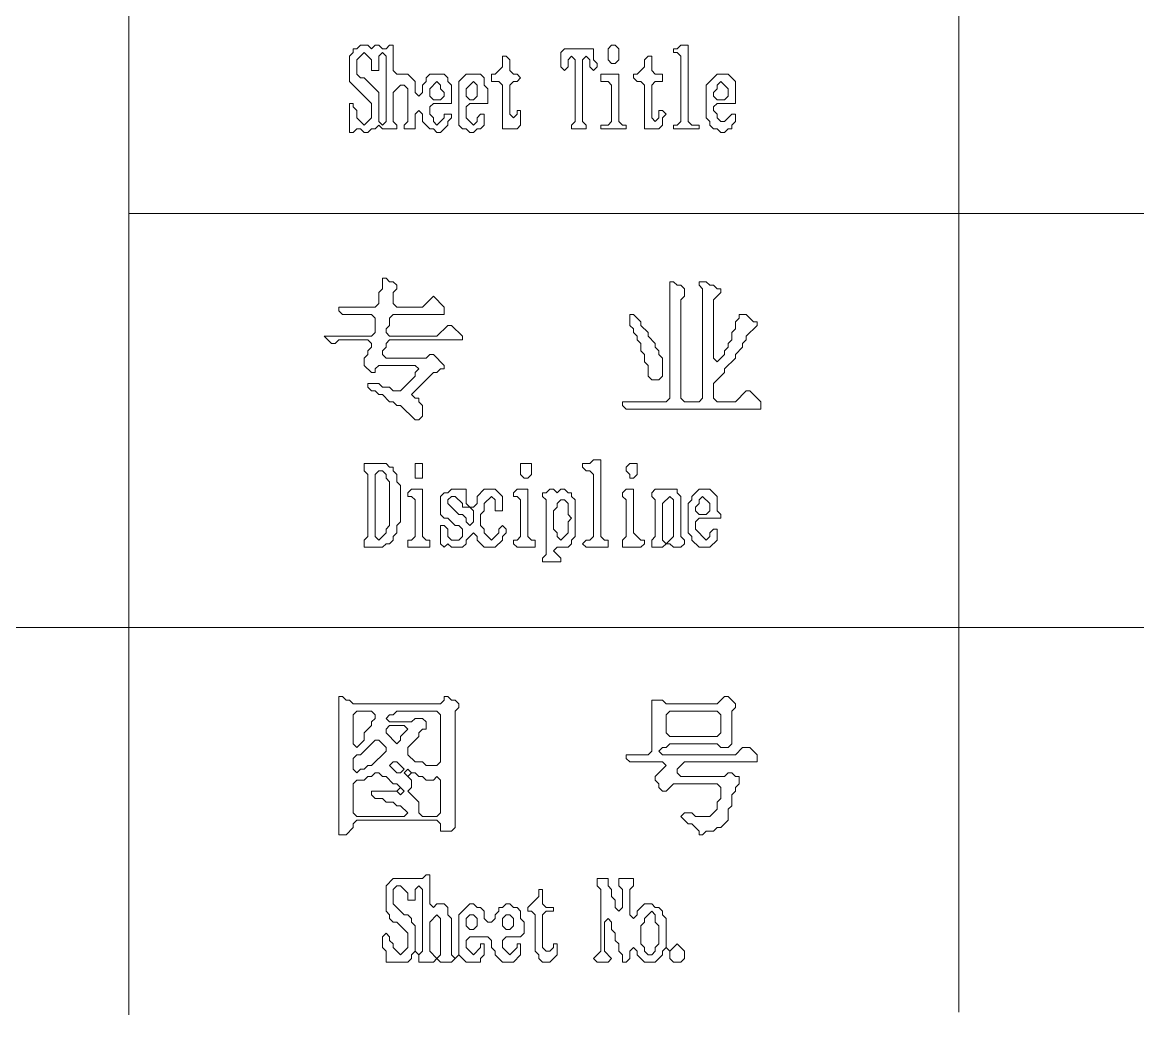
# Model space of a CAD drawing. Header units: millimetres. Extents: x 10 to 220, y 12 to 309.
# Drawn here: x 112.34 to 139.18, y 229.18 to 253.06 of the extents above; entities that cross this region are included whole.
import ezdxf

# ---------------------------------------------------------------- set-up
doc = ezdxf.new("R2010")
doc.units = ezdxf.units.MM
doc.layers.add('TRACE_STRAIGHT', color=5, linetype='Continuous', lineweight=0)
doc.layers.add('TRACE_TEXT_SYMBOL', color=6, linetype='Continuous', lineweight=0)

msp = doc.modelspace()

# ---------------------------------------------------------------- linework, layer by layer
at = {"layer": 'TRACE_STRAIGHT', "color": 5}
for p, q in [((114.901, 298.539), (114.901, 229.185)), ((134.876, 278.514), (134.876, 229.245)), ((114.901, 248.466), (209.428, 248.466)), ((34.874, 238.503), (209.428, 238.503))]:
    msp.add_line(p, q, dxfattribs=at)
at = {"layer": 'TRACE_TEXT_SYMBOL', "color": 6}
for points in [[(120.478, 252.513), (120.39, 252.426), (120.303, 252.426), (120.303, 252.338), (120.215, 252.25), (120.215, 251.638), (120.741, 251.112), (120.741, 250.762), (120.565, 250.587), (120.39, 250.762), (120.39, 250.937), (120.303, 251.025), (120.303, 251.112), (120.215, 251.112), (120.215, 250.412), (120.303, 250.412), (120.39, 250.499), (120.478, 250.499), (120.565, 250.412), (120.653, 250.412), (120.741, 250.499), (120.828, 250.499), (120.916, 250.587), (121.003, 250.499), (121.353, 250.499), (121.353, 250.587), (121.266, 250.674), (121.266, 251.375), (121.441, 251.55), (121.529, 251.55), (121.616, 251.462), (121.616, 250.674), (121.529, 250.587), (121.529, 250.499), (121.791, 250.499), (121.791, 250.85), (121.879, 250.937), (121.966, 250.85), (121.966, 250.674), (122.141, 250.499), (122.229, 250.499), (122.317, 250.412), (122.404, 250.412), (122.579, 250.587), (122.579, 250.674), (122.667, 250.762), (122.667, 250.85), (122.492, 250.85), (122.492, 250.762), (122.317, 250.587), (122.229, 250.674), (122.229, 250.762), (122.141, 250.85), (122.141, 251.025), (122.229, 251.112), (122.667, 251.112), (122.667, 251.55), (122.579, 251.638), (122.579, 251.725), (122.492, 251.813), (122.141, 251.813), (122.054, 251.725), (122.054, 251.638), (121.966, 251.55)], [(121.966, 251.55), (121.966, 251.375), (121.879, 251.287), (121.791, 251.375), (121.791, 251.638), (121.616, 251.813), (121.353, 251.813), (121.266, 251.9), (121.266, 252.513), (121.178, 252.513), (121.091, 252.426), (121.003, 252.426), (120.916, 252.513), (120.828, 252.513), (120.741, 252.426), (120.653, 252.513), (120.478, 252.513)], [(121.003, 246.91), (121.003, 246.647), (120.916, 246.559), (120.916, 246.297), (120.828, 246.209), (119.953, 246.209), (119.953, 246.122), (120.04, 246.034), (120.741, 246.034), (120.828, 245.946), (120.828, 245.596), (120.741, 245.509), (119.602, 245.509), (119.777, 245.334), (119.865, 245.334), (119.953, 245.421), (120.653, 245.421), (120.741, 245.334), (120.741, 245.246), (120.653, 245.158), (120.653, 245.071), (120.565, 244.983), (120.565, 244.808), (120.741, 244.633), (120.828, 244.633), (120.828, 244.721), (120.916, 244.808), (121.791, 244.808), (121.879, 244.721), (121.791, 244.633), (121.791, 244.546), (121.441, 244.195), (121.266, 244.195), (121.178, 244.283), (121.003, 244.283), (120.916, 244.37), (120.653, 244.37), (120.653, 244.283), (120.741, 244.195), (120.828, 244.195), (120.916, 244.108), (121.003, 244.108), (121.178, 243.933), (121.266, 243.933), (121.353, 243.845), (121.441, 243.845), (121.791, 243.495), (121.879, 243.495), (121.966, 243.582), (121.966, 243.845), (121.879, 243.933), (121.879, 244.02), (121.791, 244.02), (121.704, 244.108), (122.229, 244.633), (122.317, 244.633), (122.404, 244.721), (122.492, 244.721), (122.492, 244.808), (122.229, 245.071), (122.141, 245.071), (122.054, 244.983), (121.091, 244.983), (121.003, 245.071)], [(121.003, 245.071), (121.003, 245.158), (121.091, 245.246), (121.091, 245.334), (121.178, 245.421), (122.929, 245.421), (122.929, 245.509), (122.667, 245.771), (122.579, 245.771), (122.317, 245.509), (121.178, 245.509), (121.091, 245.596), (121.091, 245.684), (121.178, 245.771), (121.178, 245.946), (121.266, 246.034), (122.492, 246.034), (122.492, 246.209), (122.229, 246.472), (121.966, 246.209), (121.353, 246.209), (121.266, 246.297), (121.266, 246.559), (121.353, 246.647), (121.353, 246.734), (121.266, 246.822), (121.178, 246.822), (121.091, 246.91), (121.003, 246.91)], [(129.233, 236.841), (129.058, 236.665), (127.833, 236.665), (127.745, 236.753), (127.482, 236.753), (127.482, 235.527), (127.395, 235.44), (126.869, 235.44), (126.869, 235.352), (126.957, 235.265), (127.745, 235.265), (127.833, 235.177), (127.57, 234.914), (127.57, 234.827), (127.657, 234.739), (127.657, 234.652), (127.745, 234.564), (127.833, 234.564), (128.008, 234.739), (129.058, 234.739), (129.146, 234.652), (129.146, 234.389), (129.058, 234.301), (129.058, 234.126), (128.883, 233.951), (128.533, 233.951), (128.445, 234.039), (128.27, 234.039), (128.183, 233.951), (128.358, 233.776), (128.445, 233.776), (128.621, 233.601), (128.621, 233.513), (128.708, 233.513), (128.796, 233.601), (128.971, 233.601), (129.058, 233.688), (129.146, 233.688), (129.321, 233.864), (129.321, 234.126), (129.409, 234.214), (129.409, 234.476), (129.496, 234.564), (129.496, 234.652), (129.584, 234.739), (129.584, 234.914), (129.496, 234.914), (129.409, 235.002), (129.321, 235.002), (129.233, 234.914), (128.183, 234.914), (128.095, 235.002), (128.095, 235.089), (128.27, 235.265), (130.022, 235.265), (130.022, 235.44), (129.846, 235.615), (129.671, 235.615), (129.496, 235.44), (127.745, 235.44), (127.657, 235.527), (127.745, 235.615), (127.833, 235.615), (127.92, 235.702)], [(127.92, 235.702), (129.058, 235.702), (129.146, 235.615), (129.321, 235.615), (129.409, 235.702), (129.409, 236.49), (129.496, 236.578), (129.496, 236.665), (129.321, 236.841), (129.233, 236.841)], [(122.054, 232.55), (121.966, 232.463), (121.266, 232.463), (121.091, 232.288), (121.091, 231.675), (121.178, 231.587), (121.178, 231.5), (121.266, 231.412), (121.353, 231.412), (121.616, 231.149), (121.616, 230.799), (121.441, 230.624), (121.266, 230.799), (121.266, 230.887), (121.178, 230.974), (121.178, 231.062), (121.091, 231.149), (121.003, 231.062), (121.003, 230.799), (121.091, 230.712), (121.091, 230.449), (121.616, 230.449), (121.704, 230.536), (121.704, 230.624), (121.791, 230.712), (121.879, 230.624), (121.879, 230.449), (122.229, 230.449), (122.317, 230.536), (122.404, 230.449), (122.667, 230.449), (122.842, 230.624), (123.017, 230.449), (123.367, 230.449), (123.367, 230.536), (123.455, 230.624), (123.455, 230.887), (123.367, 230.887), (123.367, 230.799), (123.192, 230.624), (123.017, 230.799), (123.017, 230.974), (123.105, 231.062), (123.542, 231.062), (123.63, 230.974), (123.63, 230.799), (123.717, 230.712), (123.717, 230.624), (123.893, 230.449), (124.155, 230.449), (124.33, 230.624), (124.33, 230.887), (124.243, 230.887), (124.243, 230.799), (124.068, 230.624), (123.893, 230.799), (123.893, 230.974), (123.98, 231.062), (124.33, 231.062), (124.418, 231.149), (124.418, 231.412), (124.33, 231.5), (124.33, 231.675), (124.243, 231.762)], [(124.243, 231.762), (124.155, 231.762), (124.068, 231.85), (123.98, 231.85), (123.893, 231.762), (123.805, 231.762), (123.805, 231.675), (123.717, 231.587), (123.717, 231.5), (123.63, 231.412), (123.542, 231.412), (123.455, 231.5), (123.455, 231.675), (123.367, 231.762), (123.28, 231.762), (123.192, 231.85), (123.105, 231.85), (122.842, 231.587), (122.842, 230.624), (122.754, 230.536), (122.667, 230.624), (122.667, 231.5), (122.579, 231.587), (122.579, 231.762), (122.492, 231.85), (122.317, 231.85), (122.229, 231.762), (122.141, 231.85), (122.141, 232.55), (122.054, 232.55)]]:
    msp.add_lwpolyline(points, dxfattribs=at)
for points in [[(120.565, 252.338), (120.741, 252.163), (120.741, 251.9), (120.916, 251.9), (120.916, 252.25), (121.003, 252.338), (121.091, 252.25), (121.091, 250.674), (121.003, 250.587), (120.916, 250.674), (120.916, 251.375), (120.565, 251.725), (120.478, 251.725), (120.39, 251.813), (120.39, 252.163)], [(125.381, 252.426), (125.293, 252.338), (125.293, 251.988), (125.381, 251.9), (125.469, 251.988), (125.469, 252.163), (125.556, 252.25), (125.644, 252.163), (125.644, 250.674), (125.556, 250.587), (125.556, 250.499), (125.906, 250.499), (125.906, 250.587), (125.819, 250.674), (125.819, 252.163), (125.906, 252.25), (125.994, 252.163), (125.994, 251.988), (126.081, 251.9), (126.169, 251.988), (126.169, 252.075), (126.081, 252.163), (126.081, 252.426)], [(126.519, 252.513), (126.432, 252.426), (126.432, 252.163), (126.519, 252.075), (126.607, 252.075), (126.694, 252.163), (126.694, 252.426), (126.607, 252.513)], [(128.183, 252.513), (128.095, 252.426), (128.008, 252.426), (128.008, 252.338), (128.095, 252.338), (128.183, 252.25), (128.183, 250.674), (128.095, 250.587), (128.008, 250.587), (128.008, 250.499), (128.621, 250.499), (128.621, 250.587), (128.445, 250.587), (128.358, 250.674), (128.358, 252.513)], [(123.893, 252.25), (123.893, 251.988), (123.717, 251.813), (123.63, 251.813), (123.63, 251.638), (123.805, 251.638), (123.893, 251.55), (123.893, 250.499), (124.243, 250.499), (124.33, 250.587), (124.33, 250.937), (124.243, 250.937), (124.243, 250.85), (124.155, 250.762), (124.068, 250.85), (124.068, 251.55), (124.155, 251.638), (124.243, 251.638), (124.33, 251.725), (124.243, 251.813), (124.155, 251.813), (124.068, 251.9), (124.068, 252.163), (123.98, 252.25)], [(127.395, 252.25), (127.307, 252.163), (127.307, 251.988), (127.132, 251.813), (127.045, 251.813), (127.045, 251.725), (127.132, 251.638), (127.22, 251.638), (127.307, 251.55), (127.307, 250.499), (127.657, 250.499), (127.745, 250.587), (127.745, 250.762), (127.833, 250.85), (127.745, 250.937), (127.657, 250.937), (127.657, 250.762), (127.57, 250.674), (127.482, 250.762), (127.482, 251.55), (127.57, 251.638), (127.745, 251.638), (127.745, 251.813), (127.57, 251.813), (127.482, 251.9), (127.482, 252.25)], [(123.017, 251.813), (122.842, 251.638), (122.842, 250.587), (122.929, 250.499), (123.017, 250.499), (123.105, 250.412), (123.192, 250.412), (123.28, 250.499), (123.367, 250.499), (123.455, 250.587), (123.455, 250.85), (123.367, 250.85), (123.28, 250.762), (123.28, 250.674), (123.192, 250.587), (123.017, 250.762), (123.017, 251.025), (123.105, 251.112), (123.542, 251.112), (123.542, 251.462), (123.455, 251.55), (123.455, 251.725), (123.367, 251.813)], [(126.257, 251.813), (126.257, 251.638), (126.432, 251.638), (126.519, 251.55), (126.519, 250.674), (126.432, 250.587), (126.257, 250.587), (126.257, 250.499), (126.869, 250.499), (126.869, 250.587), (126.782, 250.587), (126.694, 250.674), (126.694, 251.813)], [(129.058, 251.813), (128.796, 251.55), (128.796, 250.762), (128.883, 250.674), (128.883, 250.587), (128.971, 250.499), (129.058, 250.499), (129.146, 250.412), (129.233, 250.412), (129.321, 250.499), (129.409, 250.499), (129.409, 250.587), (129.496, 250.674), (129.496, 250.85), (129.409, 250.85), (129.233, 250.674), (129.146, 250.674), (129.058, 250.762), (129.058, 250.85), (128.971, 250.937), (128.971, 251.025), (129.058, 251.112), (129.496, 251.112), (129.496, 251.638), (129.321, 251.813)], [(122.317, 251.638), (122.404, 251.55), (122.404, 251.462), (122.492, 251.375), (122.492, 251.287), (122.404, 251.2), (122.229, 251.2), (122.141, 251.287), (122.141, 251.462)], [(123.192, 251.638), (123.28, 251.55), (123.28, 251.287), (123.192, 251.2), (123.105, 251.2), (123.017, 251.287), (123.017, 251.462)], [(129.058, 251.55), (129.146, 251.638), (129.321, 251.462), (129.321, 251.287), (129.233, 251.2), (129.058, 251.2), (128.971, 251.287), (128.971, 251.375), (129.058, 251.462)], [(127.92, 246.822), (127.92, 244.02), (127.833, 243.933), (126.782, 243.933), (126.782, 243.845), (126.869, 243.757), (130.109, 243.757), (130.109, 243.933), (129.846, 244.195), (129.759, 244.195), (129.496, 243.933), (129.058, 243.933), (128.971, 244.02), (128.971, 244.37), (129.233, 244.633), (129.233, 244.721), (129.496, 244.983), (129.496, 245.071), (129.671, 245.246), (129.671, 245.334), (129.759, 245.421), (129.759, 245.509), (130.022, 245.771), (130.022, 245.859), (129.934, 245.859), (129.759, 246.034), (129.584, 246.034), (129.584, 245.946), (129.496, 245.859), (129.496, 245.684), (129.409, 245.596), (129.409, 245.421), (129.321, 245.334), (129.321, 245.246), (129.233, 245.158), (129.233, 245.071), (129.058, 244.896), (128.971, 244.983), (128.971, 246.384), (129.146, 246.559), (129.146, 246.647), (129.058, 246.647), (128.971, 246.734), (128.883, 246.734), (128.796, 246.822), (128.621, 246.822), (128.621, 246.734), (128.708, 246.647), (128.708, 244.02), (128.621, 243.933), (128.27, 243.933), (128.183, 244.02), (128.183, 246.384), (128.27, 246.472), (128.27, 246.647), (128.183, 246.734), (128.095, 246.734), (128.008, 246.822)], [(126.957, 246.034), (126.957, 245.771), (127.045, 245.684), (127.045, 245.596), (127.132, 245.509), (127.132, 245.421), (127.22, 245.334), (127.22, 245.158), (127.307, 245.071), (127.307, 244.896), (127.395, 244.808), (127.395, 244.546), (127.482, 244.458), (127.657, 244.458), (127.745, 244.546), (127.745, 244.983), (127.657, 245.071), (127.657, 245.158), (127.57, 245.246), (127.57, 245.334), (127.395, 245.509), (127.395, 245.596), (127.22, 245.771), (127.22, 245.859), (127.045, 246.034)], [(120.565, 242.444), (120.565, 242.269), (120.653, 242.181), (120.653, 240.693), (120.565, 240.605), (120.565, 240.43), (121.003, 240.43), (121.091, 240.518), (121.178, 240.518), (121.266, 240.605), (121.266, 240.693), (121.353, 240.781), (121.353, 240.956), (121.441, 241.043), (121.441, 241.919), (121.353, 242.006), (121.353, 242.181), (121.266, 242.269), (121.266, 242.357), (121.178, 242.357), (121.091, 242.444)], [(121.791, 242.444), (121.791, 242.094), (121.966, 242.094), (121.966, 242.444)], [(124.33, 242.444), (124.33, 242.181), (124.418, 242.094), (124.505, 242.094), (124.593, 242.181), (124.593, 242.444)], [(126.081, 242.532), (125.994, 242.444), (125.819, 242.444), (125.819, 242.357), (125.906, 242.269), (125.994, 242.269), (126.081, 242.181), (126.081, 240.693), (125.994, 240.605), (125.906, 240.605), (125.819, 240.518), (125.906, 240.43), (126.432, 240.43), (126.432, 240.605), (126.344, 240.605), (126.257, 240.693), (126.257, 242.532)], [(126.957, 242.444), (126.869, 242.357), (126.869, 242.269), (126.957, 242.181), (126.957, 242.094), (127.045, 242.094), (127.132, 242.181), (127.132, 242.444)], [(120.828, 242.181), (120.916, 242.269), (121.003, 242.269), (121.091, 242.181), (121.091, 242.094), (121.178, 242.006), (121.178, 240.956), (121.091, 240.868), (121.091, 240.781), (120.916, 240.605), (120.828, 240.693)], [(121.704, 241.831), (121.616, 241.744), (121.616, 241.656), (121.704, 241.656), (121.791, 241.569), (121.791, 240.693), (121.704, 240.605), (121.616, 240.605), (121.616, 240.43), (122.141, 240.43), (122.141, 240.605), (122.054, 240.605), (121.966, 240.693), (121.966, 241.831)], [(122.667, 241.831), (122.579, 241.744), (122.492, 241.744), (122.404, 241.656), (122.404, 241.218), (122.492, 241.131), (122.579, 241.131), (122.754, 240.956), (122.842, 240.956), (122.929, 240.868), (122.929, 240.693), (122.842, 240.605), (122.667, 240.605), (122.579, 240.693), (122.579, 240.868), (122.492, 240.956), (122.404, 240.956), (122.404, 240.518), (122.492, 240.43), (122.579, 240.518), (122.667, 240.43), (122.929, 240.43), (123.017, 240.518), (123.017, 240.605), (123.192, 240.781), (123.28, 240.693), (123.28, 240.605), (123.455, 240.43), (123.717, 240.43), (123.893, 240.605), (123.893, 240.693), (123.98, 240.781), (123.98, 240.868), (123.893, 240.956), (123.805, 240.868), (123.805, 240.781), (123.63, 240.605), (123.455, 240.781), (123.455, 240.868), (123.367, 240.956), (123.367, 241.218), (123.455, 241.306), (123.455, 241.481), (123.63, 241.656), (123.717, 241.569), (123.717, 241.306), (123.893, 241.306), (123.893, 241.656), (123.717, 241.831), (123.455, 241.831), (123.28, 241.656), (123.28, 241.481), (123.192, 241.393), (123.105, 241.393), (123.017, 241.481), (123.017, 241.831)], [(124.243, 241.831), (124.155, 241.744), (124.155, 241.656), (124.243, 241.656), (124.33, 241.569), (124.33, 240.693), (124.243, 240.605), (124.155, 240.605), (124.155, 240.518), (124.243, 240.43), (124.681, 240.43), (124.681, 240.605), (124.593, 240.605), (124.505, 240.693), (124.505, 241.831)], [(125.031, 241.831), (124.943, 241.744), (124.856, 241.744), (124.856, 241.656), (124.943, 241.569), (124.943, 240.255), (124.856, 240.168), (124.856, 240.08), (125.293, 240.08), (125.293, 240.168), (125.118, 240.343), (125.206, 240.43), (125.469, 240.43), (125.556, 240.518), (125.556, 240.605), (125.644, 240.693), (125.644, 241.569), (125.556, 241.656), (125.556, 241.744), (125.469, 241.744), (125.381, 241.831), (125.293, 241.831), (125.206, 241.744), (125.118, 241.831)], [(126.869, 241.831), (126.782, 241.744), (126.782, 241.656), (126.869, 241.569), (126.869, 240.693), (126.782, 240.605), (126.782, 240.43), (127.22, 240.43), (127.307, 240.518), (127.307, 240.605), (127.22, 240.605), (127.045, 240.781), (127.045, 241.831)], [(127.57, 241.831), (127.482, 241.744), (127.482, 241.656), (127.57, 241.569), (127.57, 240.693), (127.482, 240.605), (127.482, 240.43), (127.745, 240.43), (127.833, 240.518), (127.92, 240.518), (128.008, 240.43), (128.183, 240.43), (128.27, 240.518), (128.27, 240.605), (128.183, 240.693), (128.183, 241.656), (128.095, 241.744), (128.095, 241.831)], [(128.621, 241.831), (128.445, 241.656), (128.445, 241.569), (128.358, 241.481), (128.358, 240.781), (128.445, 240.693), (128.445, 240.605), (128.621, 240.43), (128.883, 240.43), (129.058, 240.605), (129.058, 240.868), (128.971, 240.868), (128.883, 240.781), (128.883, 240.693), (128.796, 240.605), (128.533, 240.868), (128.533, 241.043), (128.621, 241.131), (129.146, 241.131), (129.146, 241.218), (129.058, 241.306), (129.058, 241.656), (128.883, 241.831)], [(122.579, 241.569), (122.667, 241.656), (122.754, 241.656), (122.929, 241.481), (122.929, 241.393), (123.105, 241.393), (123.192, 241.306), (123.192, 241.043), (123.105, 240.956), (123.017, 241.043), (123.017, 241.131), (122.929, 241.218), (122.842, 241.218), (122.579, 241.481)], [(125.206, 241.481), (125.293, 241.569), (125.381, 241.569), (125.469, 241.481), (125.469, 241.218), (125.556, 241.131), (125.469, 241.043), (125.469, 240.781), (125.293, 240.605), (125.206, 240.693), (125.206, 240.781), (125.118, 240.868), (125.118, 241.306), (125.206, 241.393)], [(127.92, 241.656), (128.008, 241.569), (128.008, 240.693), (127.833, 240.518), (127.745, 240.605), (127.745, 241.481)], [(128.621, 241.569), (128.708, 241.656), (128.883, 241.481), (128.883, 241.306), (128.796, 241.218), (128.621, 241.218), (128.533, 241.306), (128.533, 241.393), (128.621, 241.481)], [(119.953, 236.841), (119.953, 233.513), (120.128, 233.513), (120.303, 233.688), (120.303, 233.776), (120.39, 233.864), (122.317, 233.864), (122.404, 233.776), (122.404, 233.601), (122.667, 233.601), (122.754, 233.688), (122.754, 236.49), (122.842, 236.578), (122.842, 236.665), (122.754, 236.753), (122.667, 236.753), (122.579, 236.841), (122.492, 236.841), (122.492, 236.753), (122.404, 236.665), (120.303, 236.665), (120.215, 236.753), (120.128, 236.753), (120.04, 236.841)], [(120.303, 236.403), (120.39, 236.49), (120.741, 236.49), (120.828, 236.403), (120.828, 236.315), (120.741, 236.228), (120.741, 236.14), (120.565, 235.965), (120.565, 235.79), (120.39, 235.615), (120.303, 235.702)], [(121.266, 236.403), (121.353, 236.49), (122.317, 236.49), (122.404, 236.403), (122.404, 235.265), (122.317, 235.177), (122.054, 235.177), (121.966, 235.265), (121.791, 235.265), (121.616, 235.44), (121.616, 235.615), (121.879, 235.877), (121.879, 235.965), (121.966, 236.053), (122.054, 236.053), (122.054, 236.228), (121.966, 236.315), (121.791, 236.315), (121.704, 236.228), (121.178, 236.228), (121.091, 236.315), (121.178, 236.403)], [(127.833, 236.403), (127.92, 236.49), (129.058, 236.49), (129.146, 236.403), (129.146, 235.965), (129.058, 235.877), (127.92, 235.877), (127.833, 235.965)], [(121.091, 236.053), (121.178, 236.14), (121.529, 236.14), (121.616, 236.053), (121.441, 235.877), (121.441, 235.79), (121.353, 235.702), (121.091, 235.965)], [(120.828, 235.79), (120.916, 235.79), (121.091, 235.615), (121.091, 235.527), (120.741, 235.177), (120.653, 235.177), (120.565, 235.089), (120.478, 235.089), (120.39, 235.002), (120.303, 235.089), (120.303, 235.352), (120.39, 235.44), (120.478, 235.44)], [(121.178, 235.177), (121.266, 235.265), (121.353, 235.265), (121.529, 235.089), (121.441, 235.002), (121.353, 235.002)], [(121.529, 235.002), (121.616, 235.089), (121.704, 235.002), (121.616, 234.914)], [(120.741, 234.914), (120.828, 235.002), (120.916, 235.002), (121.003, 234.914), (121.091, 234.914), (121.266, 234.739), (121.353, 234.739), (121.441, 234.652), (121.353, 234.564), (120.741, 234.564), (120.741, 234.476), (120.828, 234.389), (121.003, 234.389), (121.091, 234.301), (121.266, 234.301), (121.353, 234.214), (121.441, 234.214), (121.616, 234.039), (121.529, 233.951), (120.39, 233.951), (120.303, 234.039), (120.303, 234.739), (120.39, 234.827), (120.565, 234.827), (120.653, 234.914)], [(121.616, 234.914), (121.704, 235.002), (121.791, 235.002), (121.879, 234.914), (121.966, 234.914), (122.054, 234.827), (122.229, 234.827), (122.317, 234.914), (122.404, 234.827), (122.404, 234.039), (122.317, 233.951), (121.966, 233.951), (121.879, 234.039), (121.879, 234.301), (121.616, 234.564), (121.704, 234.652), (121.704, 234.827)], [(121.353, 234.564), (121.441, 234.652), (121.529, 234.564), (121.441, 234.476)], [(126.169, 232.463), (126.169, 232.288), (126.257, 232.2), (126.257, 230.712), (126.081, 230.536), (126.169, 230.449), (126.432, 230.449), (126.519, 230.536), (126.344, 230.712), (126.344, 231.412), (126.432, 231.5), (126.519, 231.412), (126.519, 231.237), (126.607, 231.149), (126.607, 230.974), (126.694, 230.887), (126.694, 230.712), (126.782, 230.624), (126.782, 230.449), (126.869, 230.449), (126.957, 230.536), (126.957, 230.712), (127.045, 230.799), (127.132, 230.712), (127.132, 230.624), (127.307, 230.449), (127.57, 230.449), (127.745, 230.624), (127.745, 230.712), (127.833, 230.799), (127.92, 230.712), (127.92, 230.536), (128.008, 230.449), (128.183, 230.449), (128.27, 230.536), (128.27, 230.712), (128.095, 230.887), (127.92, 230.712), (127.833, 230.799), (127.833, 231.5), (127.745, 231.587), (127.745, 231.675), (127.657, 231.762), (127.57, 231.762), (127.482, 231.85), (127.307, 231.85), (127.132, 231.675), (127.132, 231.587), (127.045, 231.5), (126.957, 231.587), (126.957, 232.2), (127.045, 232.288), (127.045, 232.463), (126.694, 232.463), (126.694, 232.288), (126.782, 232.2), (126.782, 231.762), (126.694, 231.675), (126.607, 231.762), (126.607, 231.937), (126.519, 232.025), (126.519, 232.2), (126.432, 232.288), (126.432, 232.463)], [(121.266, 232.2), (121.353, 232.288), (121.441, 232.288), (121.616, 232.112), (121.616, 231.937), (121.791, 231.937), (121.791, 232.2), (121.879, 232.288), (121.966, 232.2), (121.966, 230.712), (121.879, 230.624), (121.791, 230.712), (121.791, 231.324), (121.704, 231.412), (121.704, 231.5), (121.616, 231.587), (121.529, 231.587), (121.266, 231.85)], [(124.768, 232.2), (124.768, 232.025), (124.505, 231.762), (124.505, 231.675), (124.593, 231.675), (124.681, 231.587), (124.681, 230.712), (124.768, 230.624), (124.768, 230.536), (124.856, 230.449), (125.031, 230.449), (125.206, 230.624), (125.206, 230.887), (125.118, 230.887), (125.118, 230.799), (125.031, 230.712), (124.943, 230.712), (124.856, 230.799), (124.856, 231.587), (124.943, 231.675), (125.118, 231.675), (125.118, 231.762), (124.943, 231.762), (124.856, 231.85), (124.856, 232.2)], [(127.482, 231.675), (127.57, 231.587), (127.57, 231.412), (127.657, 231.324), (127.657, 230.887), (127.57, 230.799), (127.57, 230.712), (127.482, 230.624), (127.395, 230.624), (127.307, 230.712), (127.307, 230.799), (127.22, 230.887), (127.22, 231.324), (127.307, 231.412), (127.307, 231.5)], [(122.317, 231.587), (122.404, 231.5), (122.404, 230.624), (122.317, 230.536), (122.141, 230.712), (122.141, 231.412)], [(123.017, 231.5), (123.105, 231.587), (123.192, 231.587), (123.28, 231.5), (123.28, 231.324), (123.192, 231.237), (123.105, 231.237), (123.017, 231.324)], [(123.893, 231.5), (123.98, 231.587), (124.068, 231.587), (124.155, 231.5), (124.155, 231.324), (124.068, 231.237), (123.98, 231.237), (123.893, 231.324)]]:
    msp.add_lwpolyline(points, close=True, dxfattribs=at)

doc.saveas('drawing.dxf')
